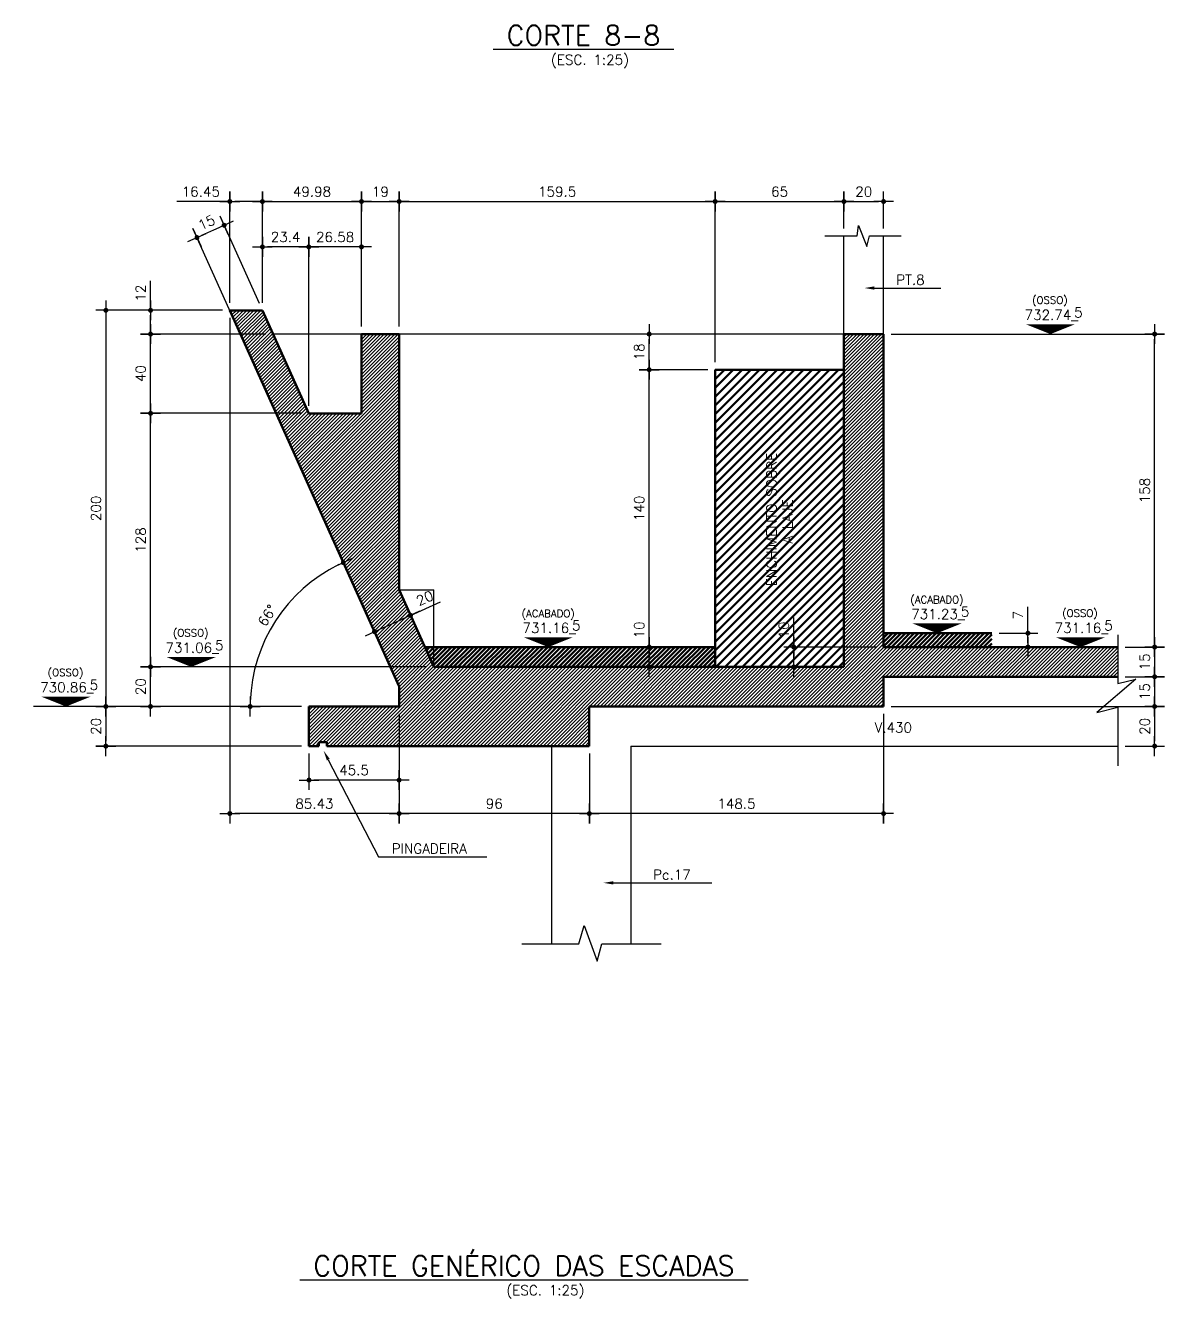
# Model space of a CAD drawing. Header units: inches. Extents: x 17515 to 34518, y -9122 to -4917.
# Drawn here: x 21365 to 22515, y -8051 to -6765 of the extents above; entities that cross this region are included whole.
import ezdxf
from ezdxf.enums import TextEntityAlignment as Align

# ---------------------------------------------------------------- set-up
doc = ezdxf.new("R2010")
doc.units = ezdxf.units.IN
doc.header["$LTSCALE"] = 50
doc.header["$MEASUREMENT"] = 0
for name, color, linetype in [('CORTES', 2, 'Continuous'), ('COTA', 6, 'Continuous'), ('NIVEL', 3, 'Continuous'), ('TEXTO', 3, 'Continuous')]:
    doc.layers.add(name, color=color, linetype=linetype)
doc.styles.add('ROMANS', font='romans.shx')
doc.dimstyles.new('COTA_25', dxfattribs={"dimscale": 5, "dimtxt": 2, "dimasz": 1, "dimexe": 2, "dimexo": 1.5, "dimgap": 1, "dimtad": 1, "dimlfac": 0.5, "dimzin": 12, "dimdsep": 46, "dimtxsty": 'ROMANS', "dimblk1": 'COTA', "dimblk2": 'COTA', "dimsah": 1, "dimcen": -4, "dimdle": 1.5, "dimclrd": 6, "dimclre": 6, "dimclrt": 3, "dimadec": 0, "dimazin": 0, "dimtfac": 1, "dimtofl": 0, "dimtmove": 0, "dimatfit": 3, "dimldrblk": 'COTA', "dimfxl": 1, "dimtolj": 1, "dimtzin": 12, "dimarcsym": 0})

# ---------------------------------------------------------------- blocks, each defined once
blk = doc.blocks.new('COTA')
at = {"layer": 'COTA'}
for p, q in [((2, 0), (-2, 0)), ((0, -2), (0, 2))]:
    blk.add_line(p, q, dxfattribs=at)
at = {"layer": 'COTA', "const_width": 0.5}
blk.add_lwpolyline([(-0.25, 0, 1), (0.25, 0, 1)], format="xyb", close=True, dxfattribs=at)
blk = doc.blocks.new('*D201')
at = {"layer": 'COTA', "color": 6, "lineweight": -2, "transparency": 16777216}
for p, q in [((21994.6, -7392.8), (21994.6, -7363.1)), ((21994.6, -7407.8), (21994.6, -7397.8)), ((22000.9, -7392.8), (22004.6, -7392.8)), ((22000.9, -7412.8), (22004.6, -7412.8))]:
    blk.add_line(p, q, dxfattribs=at)
at = {"layer": 'Defpoints', "color": 0, "transparency": 16777216}
for p in [(21993.4, -7392.8), (21994.6, -7392.8), (21993.4, -7412.8)]:
    blk.add_point(p, dxfattribs=at)
at = {"layer": 'COTA', "color": 6, "lineweight": -2, "transparency": 16777216, "xscale": 5, "yscale": 5, "zscale": 5}
for p, rotation in [((21994.6, -7392.8), 90), ((21994.6, -7412.8), 270)]:
    blk.add_blockref('COTA', p, dxfattribs=dict(at, rotation=rotation))
at = {"layer": 'COTA', "color": 3, "transparency": 16777216, "insert": (21984.6, -7375.5), "char_height": 10, "attachment_point": 5, "rotation": 90, "style": 'ROMANS'}
blk.add_mtext('\\A1;10', dxfattribs=at)
blk = doc.blocks.new('*D202')
at = {"layer": 'COTA', "color": 6, "lineweight": -2, "transparency": 16777216}
for p, q in [((22053.7, -7112.8), (21984.6, -7112.8)), ((21994.6, -7387.8), (21994.6, -7117.8)), ((22003.9, -7392.8), (21984.6, -7392.8))]:
    blk.add_line(p, q, dxfattribs=at)
at = {"layer": 'Defpoints', "color": 0, "transparency": 16777216}
for p in [(21994.6, -7112.8), (22061.2, -7112.8), (22011.4, -7392.8)]:
    blk.add_point(p, dxfattribs=at)
at = {"layer": 'COTA', "color": 6, "lineweight": -2, "transparency": 16777216, "xscale": 5, "yscale": 5, "zscale": 5}
for p, rotation in [((21994.6, -7112.8), 90), ((21994.6, -7392.8), 270)]:
    blk.add_blockref('COTA', p, dxfattribs=dict(at, rotation=rotation))
at = {"layer": 'COTA', "color": 3, "transparency": 16777216, "insert": (21984.6, -7252.8), "char_height": 10, "attachment_point": 5, "rotation": 90, "style": 'ROMANS'}
blk.add_mtext('\\A1;140', dxfattribs=at)
blk = doc.blocks.new('*D203')
at = {"layer": 'COTA', "color": 6, "lineweight": -2, "transparency": 16777216}
for p, q in [((22006.3, -7076.8), (21984.6, -7076.8)), ((21994.6, -7107.8), (21994.6, -7081.8)), ((22006.3, -7112.8), (21984.6, -7112.8))]:
    blk.add_line(p, q, dxfattribs=at)
at = {"layer": 'Defpoints', "color": 0, "transparency": 16777216}
for p in [(21994.6, -7076.8), (22013.8, -7076.8), (22013.8, -7112.8)]:
    blk.add_point(p, dxfattribs=at)
at = {"layer": 'COTA', "color": 6, "lineweight": -2, "transparency": 16777216, "xscale": 5, "yscale": 5, "zscale": 5}
for p, rotation in [((21994.6, -7076.8), 90), ((21994.6, -7112.8), 270)]:
    blk.add_blockref('COTA', p, dxfattribs=dict(at, rotation=rotation))
at = {"layer": 'COTA', "color": 3, "transparency": 16777216, "insert": (21984.6, -7094.8), "char_height": 10, "attachment_point": 5, "rotation": 90, "style": 'ROMANS'}
blk.add_mtext('\\A1;18', dxfattribs=at)
blk = doc.blocks.new('*D204')
at = {"layer": 'COTA', "color": 6, "lineweight": -2, "transparency": 16777216}
for p, q in [((21607.5, -7076.8), (21481.3, -7076.8)), ((21491.3, -7151.8), (21491.3, -7081.8)), ((21643.5, -7156.8), (21481.3, -7156.8))]:
    blk.add_line(p, q, dxfattribs=at)
at = {"layer": 'Defpoints', "color": 0, "transparency": 16777216}
for p in [(21491.3, -7076.8), (21615, -7076.8), (21651, -7156.8)]:
    blk.add_point(p, dxfattribs=at)
at = {"layer": 'COTA', "color": 6, "lineweight": -2, "transparency": 16777216, "xscale": 5, "yscale": 5, "zscale": 5}
for p, rotation in [((21491.3, -7076.8), 90), ((21491.3, -7156.8), 270)]:
    blk.add_blockref('COTA', p, dxfattribs=dict(at, rotation=rotation))
at = {"layer": 'COTA', "color": 3, "transparency": 16777216, "insert": (21481.3, -7116.8), "char_height": 10, "attachment_point": 5, "rotation": 90, "style": 'ROMANS'}
blk.add_mtext('\\A1;40', dxfattribs=at)
blk = doc.blocks.new('*D205')
at = {"layer": 'COTA', "color": 6, "lineweight": -2, "transparency": 16777216}
for p, q in [((21491.3, -7052.8), (21491.3, -7023.1)), ((21502.6, -7052.8), (21481.3, -7052.8)), ((21491.3, -7071.8), (21491.3, -7057.8)), ((21502.6, -7076.8), (21481.3, -7076.8))]:
    blk.add_line(p, q, dxfattribs=at)
at = {"layer": 'Defpoints', "color": 0, "transparency": 16777216}
for p in [(21491.3, -7052.8), (21510.1, -7052.8), (21510.1, -7076.8)]:
    blk.add_point(p, dxfattribs=at)
at = {"layer": 'COTA', "color": 6, "lineweight": -2, "transparency": 16777216, "xscale": 5, "yscale": 5, "zscale": 5}
for p, rotation in [((21491.3, -7052.8), 90), ((21491.3, -7076.8), 270)]:
    blk.add_blockref('COTA', p, dxfattribs=dict(at, rotation=rotation))
at = {"layer": 'COTA', "color": 3, "transparency": 16777216, "insert": (21481.3, -7035.5), "char_height": 10, "attachment_point": 5, "rotation": 90, "style": 'ROMANS'}
blk.add_mtext('\\A1;12', dxfattribs=at)
blk = doc.blocks.new('*D206')
at = {"layer": 'COTA', "color": 6, "lineweight": -2, "transparency": 16777216}
for p, q in [((21751.3, -7355.3), (21749.7, -7351.7)), ((21753.8, -7360.8), (21784.1, -7347.2)), ((21721.9, -7375.2), (21749.2, -7362.9)), ((21714.8, -7371.7), (21713.2, -7368.1))]:
    blk.add_line(p, q, dxfattribs=at)
at = {"layer": 'Defpoints', "color": 0, "transparency": 16777216}
for p in [(21753.8, -7360.8), (21754.4, -7362.2), (21717.9, -7378.6)]:
    blk.add_point(p, dxfattribs=at)
at = {"layer": 'COTA', "color": 6, "lineweight": -2, "transparency": 16777216, "xscale": 5, "yscale": 5, "zscale": 5}
for p, rotation in [((21753.8, -7360.8), 24.22780118985967), ((21717.3, -7377.2), 204.2278011898596)]:
    blk.add_blockref('COTA', p, dxfattribs=dict(at, rotation=rotation))
at = {"layer": 'COTA', "color": 3, "transparency": 16777216, "insert": (21768.1, -7343.4), "char_height": 10, "attachment_point": 5, "rotation": 24.2278, "style": 'ROMANS'}
blk.add_mtext('\\A1;20', dxfattribs=at)
blk = doc.blocks.new('*D207')
at = {"layer": 'COTA', "color": 6, "lineweight": -2, "transparency": 16777216}
for p, q in [((21571.3, -7045.3), (21571.3, -6933)), ((21604.2, -7045.3), (21604.2, -6933)), ((21571.3, -6943), (21517.7, -6943)), ((21599.2, -6943), (21576.3, -6943))]:
    blk.add_line(p, q, dxfattribs=at)
at = {"layer": 'Defpoints', "color": 0, "transparency": 16777216}
for p in [(21571.3, -6943), (21571.3, -7052.8), (21604.2, -7052.8)]:
    blk.add_point(p, dxfattribs=at)
at = {"layer": 'COTA', "color": 6, "lineweight": -2, "transparency": 16777216, "xscale": 5, "yscale": 5, "zscale": 5, "rotation": 180}
blk.add_blockref('COTA', (21571.3, -6943), dxfattribs=at)
at = {"layer": 'COTA', "color": 6, "lineweight": -2, "transparency": 16777216, "xscale": 5, "yscale": 5, "zscale": 5}
blk.add_blockref('COTA', (21604.2, -6943), dxfattribs=at)
at = {"layer": 'COTA', "color": 3, "transparency": 16777216, "insert": (21542, -6933), "char_height": 10, "attachment_point": 5, "style": 'ROMANS'}
blk.add_mtext('\\A1;16.45', dxfattribs=at)
blk = doc.blocks.new('*D208')
at = {"layer": 'COTA', "color": 6, "lineweight": -2, "transparency": 16777216}
for p, q in [((21604.2, -7045.3), (21604.2, -6933)), ((21704.2, -7069.3), (21704.2, -6933)), ((21609.2, -6943), (21699.2, -6943))]:
    blk.add_line(p, q, dxfattribs=at)
at = {"layer": 'Defpoints', "color": 0, "transparency": 16777216}
for p in [(21704.2, -6943), (21604.2, -7052.8), (21704.2, -7076.8)]:
    blk.add_point(p, dxfattribs=at)
at = {"layer": 'COTA', "color": 6, "lineweight": -2, "transparency": 16777216, "xscale": 5, "yscale": 5, "zscale": 5, "rotation": 180}
blk.add_blockref('COTA', (21604.2, -6943), dxfattribs=at)
at = {"layer": 'COTA', "color": 6, "lineweight": -2, "transparency": 16777216, "xscale": 5, "yscale": 5, "zscale": 5}
blk.add_blockref('COTA', (21704.2, -6943), dxfattribs=at)
at = {"layer": 'COTA', "color": 3, "transparency": 16777216, "insert": (21654.2, -6933), "char_height": 10, "attachment_point": 5, "style": 'ROMANS'}
blk.add_mtext('\\A1;49.98', dxfattribs=at)
blk = doc.blocks.new('*D209')
at = {"layer": 'COTA', "color": 6, "lineweight": -2, "transparency": 16777216}
for p, q in [((21704.2, -7069.3), (21704.2, -6933)), ((21742.2, -7069.3), (21742.2, -6933)), ((21709.2, -6943), (21737.2, -6943))]:
    blk.add_line(p, q, dxfattribs=at)
at = {"layer": 'Defpoints', "color": 0, "transparency": 16777216}
for p in [(21742.2, -6943), (21704.2, -7076.8), (21742.2, -7076.8)]:
    blk.add_point(p, dxfattribs=at)
at = {"layer": 'COTA', "color": 6, "lineweight": -2, "transparency": 16777216, "xscale": 5, "yscale": 5, "zscale": 5, "rotation": 180}
blk.add_blockref('COTA', (21704.2, -6943), dxfattribs=at)
at = {"layer": 'COTA', "color": 6, "lineweight": -2, "transparency": 16777216, "xscale": 5, "yscale": 5, "zscale": 5}
blk.add_blockref('COTA', (21742.2, -6943), dxfattribs=at)
at = {"layer": 'COTA', "color": 3, "transparency": 16777216, "insert": (21723.2, -6933), "char_height": 10, "attachment_point": 5, "style": 'ROMANS'}
blk.add_mtext('\\A1;19', dxfattribs=at)
blk = doc.blocks.new('*D210')
at = {"layer": 'COTA', "color": 6, "lineweight": -2, "transparency": 16777216}
for p, q in [((21742.2, -7069.3), (21742.2, -6933)), ((22061.2, -7105.3), (22061.2, -6933)), ((21747.2, -6943), (22056.2, -6943))]:
    blk.add_line(p, q, dxfattribs=at)
at = {"layer": 'Defpoints', "color": 0, "transparency": 16777216}
for p in [(22061.2, -6943), (21742.2, -7076.8), (22061.2, -7112.8)]:
    blk.add_point(p, dxfattribs=at)
at = {"layer": 'COTA', "color": 6, "lineweight": -2, "transparency": 16777216, "xscale": 5, "yscale": 5, "zscale": 5, "rotation": 180}
blk.add_blockref('COTA', (21742.2, -6943), dxfattribs=at)
at = {"layer": 'COTA', "color": 6, "lineweight": -2, "transparency": 16777216, "xscale": 5, "yscale": 5, "zscale": 5}
blk.add_blockref('COTA', (22061.2, -6943), dxfattribs=at)
at = {"layer": 'COTA', "color": 3, "transparency": 16777216, "insert": (21901.7, -6933), "char_height": 10, "attachment_point": 5, "style": 'ROMANS'}
blk.add_mtext('\\A1;159.5', dxfattribs=at)
blk = doc.blocks.new('*D211')
at = {"layer": 'COTA', "color": 6, "lineweight": -2, "transparency": 16777216}
for p, q in [((21601.1, -7046), (21561.5, -6957.9)), ((21573.8, -7058.3), (21534.1, -6970.2)), ((21561, -6969.1), (21542.8, -6977.3))]:
    blk.add_line(p, q, dxfattribs=at)
at = {"layer": 'Defpoints', "color": 0, "transparency": 16777216}
for p in [(21538.2, -6979.4), (21604.2, -7052.8), (21576.9, -7065.2)]:
    blk.add_point(p, dxfattribs=at)
at = {"layer": 'COTA', "color": 6, "lineweight": -2, "transparency": 16777216, "xscale": 5, "yscale": 5, "zscale": 5}
for p, rotation in [((21538.2, -6979.4), 204.2278027037951), ((21565.6, -6967), 24.22780270379516)]:
    blk.add_blockref('COTA', p, dxfattribs=dict(at, rotation=rotation))
at = {"layer": 'COTA', "color": 3, "transparency": 16777216, "insert": (21547.8, -6964.1), "char_height": 10, "attachment_point": 5, "rotation": 24.2278, "style": 'ROMANS'}
blk.add_mtext('\\A1;15', dxfattribs=at)
blk = doc.blocks.new('*D212')
at = {"layer": 'COTA', "color": 6, "lineweight": -2, "transparency": 16777216}
for p, q in [((21651, -7149.3), (21651, -6978.8)), ((21704.2, -7001.7), (21704.2, -6978.8)), ((21699.2, -6988.8), (21656, -6988.8))]:
    blk.add_line(p, q, dxfattribs=at)
at = {"layer": 'Defpoints', "color": 0, "transparency": 16777216}
for p in [(21651, -6988.8), (21704.2, -7009.2), (21651, -7156.8)]:
    blk.add_point(p, dxfattribs=at)
at = {"layer": 'COTA', "color": 6, "lineweight": -2, "transparency": 16777216, "xscale": 5, "yscale": 5, "zscale": 5, "rotation": 180}
blk.add_blockref('COTA', (21651, -6988.8), dxfattribs=at)
at = {"layer": 'COTA', "color": 6, "lineweight": -2, "transparency": 16777216, "xscale": 5, "yscale": 5, "zscale": 5}
blk.add_blockref('COTA', (21704.2, -6988.8), dxfattribs=at)
at = {"layer": 'COTA', "color": 3, "transparency": 16777216, "insert": (21677.6, -6978.8), "char_height": 10, "attachment_point": 5, "style": 'ROMANS'}
blk.add_mtext('\\A1;26.58', dxfattribs=at)
blk = doc.blocks.new('*D213')
at = {"layer": 'COTA', "color": 6, "lineweight": -2, "transparency": 16777216}
for p, q in [((21604.2, -6991.9), (21604.2, -6978.8)), ((21651, -6991.9), (21651, -6978.8)), ((21646, -6988.8), (21609.2, -6988.8))]:
    blk.add_line(p, q, dxfattribs=at)
at = {"layer": 'Defpoints', "color": 0, "transparency": 16777216}
for p in [(21604.2, -6988.8), (21604.2, -6999.4), (21651, -6999.4)]:
    blk.add_point(p, dxfattribs=at)
at = {"layer": 'COTA', "color": 6, "lineweight": -2, "transparency": 16777216, "xscale": 5, "yscale": 5, "zscale": 5, "rotation": 180}
blk.add_blockref('COTA', (21604.2, -6988.8), dxfattribs=at)
at = {"layer": 'COTA', "color": 6, "lineweight": -2, "transparency": 16777216, "xscale": 5, "yscale": 5, "zscale": 5}
blk.add_blockref('COTA', (21651, -6988.8), dxfattribs=at)
at = {"layer": 'COTA', "color": 3, "transparency": 16777216, "insert": (21627.6, -6978.8), "char_height": 10, "attachment_point": 5, "style": 'ROMANS'}
blk.add_mtext('\\A1;23.4', dxfattribs=at)
blk = doc.blocks.new('*D214')
at = {"layer": 'COTA', "color": 6, "lineweight": -2, "transparency": 16777216}
for p, q in [((22061.2, -7105.3), (22061.2, -6933)), ((22191.2, -6970.3), (22191.2, -6933)), ((22066.2, -6943), (22186.2, -6943))]:
    blk.add_line(p, q, dxfattribs=at)
at = {"layer": 'Defpoints', "color": 0, "transparency": 16777216}
for p in [(22191.2, -6943), (22191.2, -6977.8), (22061.2, -7112.8)]:
    blk.add_point(p, dxfattribs=at)
at = {"layer": 'COTA', "color": 6, "lineweight": -2, "transparency": 16777216, "xscale": 5, "yscale": 5, "zscale": 5, "rotation": 180}
blk.add_blockref('COTA', (22061.2, -6943), dxfattribs=at)
at = {"layer": 'COTA', "color": 6, "lineweight": -2, "transparency": 16777216, "xscale": 5, "yscale": 5, "zscale": 5}
blk.add_blockref('COTA', (22191.2, -6943), dxfattribs=at)
at = {"layer": 'COTA', "color": 3, "transparency": 16777216, "insert": (22126.2, -6933), "char_height": 10, "attachment_point": 5, "style": 'ROMANS'}
blk.add_mtext('\\A1;65', dxfattribs=at)
blk = doc.blocks.new('*D215')
at = {"layer": 'COTA', "color": 6, "lineweight": -2, "transparency": 16777216}
for p, q in [((22191.2, -6970.3), (22191.2, -6933)), ((22231.2, -6970.3), (22231.2, -6933)), ((22196.2, -6943), (22226.2, -6943))]:
    blk.add_line(p, q, dxfattribs=at)
at = {"layer": 'Defpoints', "color": 0, "transparency": 16777216}
for p in [(22231.2, -6943), (22191.2, -6977.8), (22231.2, -6977.8)]:
    blk.add_point(p, dxfattribs=at)
at = {"layer": 'COTA', "color": 6, "lineweight": -2, "transparency": 16777216, "xscale": 5, "yscale": 5, "zscale": 5, "rotation": 180}
blk.add_blockref('COTA', (22191.2, -6943), dxfattribs=at)
at = {"layer": 'COTA', "color": 6, "lineweight": -2, "transparency": 16777216, "xscale": 5, "yscale": 5, "zscale": 5}
blk.add_blockref('COTA', (22231.2, -6943), dxfattribs=at)
at = {"layer": 'COTA', "color": 3, "transparency": 16777216, "insert": (22211.2, -6933), "char_height": 10, "attachment_point": 5, "style": 'ROMANS'}
blk.add_mtext('\\A1;20', dxfattribs=at)
blk = doc.blocks.new('*D216')
at = {"layer": 'COTA', "color": 6, "lineweight": -2, "transparency": 16777216}
for p, q in [((21563.8, -7052.8), (21436.2, -7052.8)), ((21446.2, -7057.8), (21446.2, -7447.8)), ((21643.7, -7452.8), (21436.2, -7452.8))]:
    blk.add_line(p, q, dxfattribs=at)
at = {"layer": 'Defpoints', "color": 0, "transparency": 16777216}
for p in [(21571.3, -7052.8), (21446.2, -7452.8), (21651.2, -7452.8)]:
    blk.add_point(p, dxfattribs=at)
at = {"layer": 'COTA', "color": 6, "lineweight": -2, "transparency": 16777216, "xscale": 5, "yscale": 5, "zscale": 5}
for p, rotation in [((21446.2, -7052.8), 90), ((21446.2, -7452.8), 270)]:
    blk.add_blockref('COTA', p, dxfattribs=dict(at, rotation=rotation))
at = {"layer": 'COTA', "color": 3, "transparency": 16777216, "insert": (21436.2, -7252.8), "char_height": 10, "attachment_point": 5, "rotation": 90, "style": 'ROMANS'}
blk.add_mtext('\\A1;200', dxfattribs=at)
blk = doc.blocks.new('*D217')
at = {"layer": 'COTA', "color": 6, "lineweight": -2, "transparency": 16777216}
for p, q in [((21643.7, -7452.8), (21436.2, -7452.8)), ((21446.2, -7457.8), (21446.2, -7487.8)), ((21643.7, -7492.8), (21436.2, -7492.8))]:
    blk.add_line(p, q, dxfattribs=at)
at = {"layer": 'Defpoints', "color": 0, "transparency": 16777216}
for p in [(21651.2, -7452.8), (21446.2, -7492.8), (21651.2, -7492.8)]:
    blk.add_point(p, dxfattribs=at)
at = {"layer": 'COTA', "color": 6, "lineweight": -2, "transparency": 16777216, "xscale": 5, "yscale": 5, "zscale": 5}
for p, rotation in [((21446.2, -7452.8), 90), ((21446.2, -7492.8), 270)]:
    blk.add_blockref('COTA', p, dxfattribs=dict(at, rotation=rotation))
at = {"layer": 'COTA', "color": 3, "transparency": 16777216, "insert": (21436.2, -7472.8), "char_height": 10, "attachment_point": 5, "rotation": 90, "style": 'ROMANS'}
blk.add_mtext('\\A1;20', dxfattribs=at)
blk = doc.blocks.new('*D218')
at = {"layer": 'COTA', "color": 6, "lineweight": -2, "transparency": 16777216}
for p, q in [((21636, -7156.8), (21481.3, -7156.8)), ((21491.3, -7407.8), (21491.3, -7161.8)), ((21769.7, -7412.8), (21481.3, -7412.8))]:
    blk.add_line(p, q, dxfattribs=at)
at = {"layer": 'Defpoints', "color": 0, "transparency": 16777216}
for p in [(21491.3, -7156.8), (21643.5, -7156.8), (21777.2, -7412.8)]:
    blk.add_point(p, dxfattribs=at)
at = {"layer": 'COTA', "color": 6, "lineweight": -2, "transparency": 16777216, "xscale": 5, "yscale": 5, "zscale": 5}
for p, rotation in [((21491.3, -7156.8), 90), ((21491.3, -7412.8), 270)]:
    blk.add_blockref('COTA', p, dxfattribs=dict(at, rotation=rotation))
at = {"layer": 'COTA', "color": 3, "transparency": 16777216, "insert": (21481.3, -7284.8), "char_height": 10, "attachment_point": 5, "rotation": 90, "style": 'ROMANS'}
blk.add_mtext('\\A1;128', dxfattribs=at)
blk = doc.blocks.new('*D219')
at = {"layer": 'COTA', "color": 6, "lineweight": -2, "transparency": 16777216}
for p, q in [((21504.4, -7412.8), (21481.3, -7412.8)), ((21491.3, -7447.8), (21491.3, -7417.8)), ((21504.4, -7452.8), (21481.3, -7452.8))]:
    blk.add_line(p, q, dxfattribs=at)
at = {"layer": 'Defpoints', "color": 0, "transparency": 16777216}
for p in [(21491.3, -7412.8), (21511.9, -7412.8), (21511.9, -7452.8)]:
    blk.add_point(p, dxfattribs=at)
at = {"layer": 'COTA', "color": 6, "lineweight": -2, "transparency": 16777216, "xscale": 5, "yscale": 5, "zscale": 5}
for p, rotation in [((21491.3, -7412.8), 90), ((21491.3, -7452.8), 270)]:
    blk.add_blockref('COTA', p, dxfattribs=dict(at, rotation=rotation))
at = {"layer": 'COTA', "color": 3, "transparency": 16777216, "insert": (21481.3, -7432.8), "char_height": 10, "attachment_point": 5, "rotation": 90, "style": 'ROMANS'}
blk.add_mtext('\\A1;20', dxfattribs=at)
blk = doc.blocks.new('*D220')
at = {"layer": 'COTA', "color": 6, "lineweight": -2, "transparency": 16777216}
for p, q in [((22140.5, -7392.8), (22140.5, -7363.1)), ((22223.7, -7392.8), (22130.5, -7392.8)), ((22140.5, -7407.8), (22140.5, -7397.8)), ((22146.8, -7412.8), (22150.5, -7412.8))]:
    blk.add_line(p, q, dxfattribs=at)
at = {"layer": 'Defpoints', "color": 0, "transparency": 16777216}
for p in [(22140.5, -7392.8), (22231.2, -7392.8), (22139.3, -7412.8)]:
    blk.add_point(p, dxfattribs=at)
at = {"layer": 'COTA', "color": 6, "lineweight": -2, "transparency": 16777216, "xscale": 5, "yscale": 5, "zscale": 5}
for p, rotation in [((22140.5, -7392.8), 90), ((22140.5, -7412.8), 270)]:
    blk.add_blockref('COTA', p, dxfattribs=dict(at, rotation=rotation))
at = {"layer": 'COTA', "color": 3, "transparency": 16777216, "insert": (22130.5, -7375.5), "char_height": 10, "attachment_point": 5, "rotation": 90, "style": 'ROMANS'}
blk.add_mtext('\\A1;10', dxfattribs=at)
blk = doc.blocks.new('*D221')
at = {"layer": 'COTA', "color": 6, "lineweight": -2, "transparency": 16777216}
for p, q in [((22238.7, -7076.8), (22514.8, -7076.8)), ((22504.8, -7387.8), (22504.8, -7081.8)), ((22475.2, -7392.8), (22514.8, -7392.8))]:
    blk.add_line(p, q, dxfattribs=at)
at = {"layer": 'Defpoints', "color": 0, "transparency": 16777216}
for p in [(22231.2, -7076.8), (22504.8, -7076.8), (22467.7, -7392.8)]:
    blk.add_point(p, dxfattribs=at)
at = {"layer": 'COTA', "color": 6, "lineweight": -2, "transparency": 16777216, "xscale": 5, "yscale": 5, "zscale": 5}
for p, rotation in [((22504.8, -7076.8), 90), ((22504.8, -7392.8), 270)]:
    blk.add_blockref('COTA', p, dxfattribs=dict(at, rotation=rotation))
at = {"layer": 'COTA', "color": 3, "transparency": 16777216, "insert": (22494.8, -7234.8), "char_height": 10, "attachment_point": 5, "rotation": 90, "style": 'ROMANS'}
blk.add_mtext('\\A1;158', dxfattribs=at)
blk = doc.blocks.new('*D222')
at = {"layer": 'COTA', "color": 6, "lineweight": -2, "transparency": 16777216}
for p, q in [((22376.9, -7373.8), (22376.9, -7352.2)), ((22347.9, -7378.8), (22386.9, -7378.8)), ((22367.4, -7392.8), (22386.9, -7392.8)), ((22376.9, -7397.8), (22376.9, -7402.8))]:
    blk.add_line(p, q, dxfattribs=at)
at = {"layer": 'Defpoints', "color": 0, "transparency": 16777216}
for p in [(22340.4, -7378.8), (22376.9, -7378.8), (22359.9, -7392.8)]:
    blk.add_point(p, dxfattribs=at)
at = {"layer": 'COTA', "color": 6, "lineweight": -2, "transparency": 16777216, "xscale": 5, "yscale": 5, "zscale": 5}
for p, rotation in [((22376.9, -7378.8), 270), ((22376.9, -7392.8), 90)]:
    blk.add_blockref('COTA', p, dxfattribs=dict(at, rotation=rotation))
at = {"layer": 'COTA', "color": 3, "transparency": 16777216, "insert": (22366.9, -7360.5), "char_height": 10, "attachment_point": 5, "rotation": 90, "style": 'ROMANS'}
blk.add_mtext('\\A1;7', dxfattribs=at)
blk = doc.blocks.new('*D223')
at = {"layer": 'COTA', "color": 6, "lineweight": -2, "transparency": 16777216}
for p, q in [((22475.2, -7392.8), (22514.8, -7392.8)), ((22504.8, -7397.8), (22504.8, -7417.8)), ((22475.2, -7422.8), (22514.8, -7422.8))]:
    blk.add_line(p, q, dxfattribs=at)
at = {"layer": 'Defpoints', "color": 0, "transparency": 16777216}
for p in [(22467.7, -7392.8), (22467.7, -7422.8), (22504.8, -7422.8)]:
    blk.add_point(p, dxfattribs=at)
at = {"layer": 'COTA', "color": 6, "lineweight": -2, "transparency": 16777216, "xscale": 5, "yscale": 5, "zscale": 5}
for p, rotation in [((22504.8, -7392.8), 90), ((22504.8, -7422.8), 270)]:
    blk.add_blockref('COTA', p, dxfattribs=dict(at, rotation=rotation))
at = {"layer": 'COTA', "color": 3, "transparency": 16777216, "insert": (22494.8, -7407.8), "char_height": 10, "attachment_point": 5, "rotation": 90, "style": 'ROMANS'}
blk.add_mtext('\\A1;15', dxfattribs=at)
blk = doc.blocks.new('*D224')
at = {"layer": 'COTA', "color": 6, "lineweight": -2, "transparency": 16777216}
for p, q in [((22475.2, -7422.8), (22514.8, -7422.8)), ((22504.8, -7427.8), (22504.8, -7447.8)), ((22238.7, -7452.8), (22514.8, -7452.8))]:
    blk.add_line(p, q, dxfattribs=at)
at = {"layer": 'Defpoints', "color": 0, "transparency": 16777216}
for p in [(22467.7, -7422.8), (22231.2, -7452.8), (22504.8, -7452.8)]:
    blk.add_point(p, dxfattribs=at)
at = {"layer": 'COTA', "color": 6, "lineweight": -2, "transparency": 16777216, "xscale": 5, "yscale": 5, "zscale": 5}
for p, rotation in [((22504.8, -7422.8), 90), ((22504.8, -7452.8), 270)]:
    blk.add_blockref('COTA', p, dxfattribs=dict(at, rotation=rotation))
at = {"layer": 'COTA', "color": 3, "transparency": 16777216, "insert": (22494.8, -7437.8), "char_height": 10, "attachment_point": 5, "rotation": 90, "style": 'ROMANS'}
blk.add_mtext('\\A1;15', dxfattribs=at)
blk = doc.blocks.new('*D225')
at = {"layer": 'COTA', "color": 6, "lineweight": -2, "transparency": 16777216}
for p, q in [((22246.2, -7452.8), (22514.8, -7452.8)), ((22504.8, -7457.8), (22504.8, -7487.8)), ((22475.2, -7492.8), (22514.8, -7492.8))]:
    blk.add_line(p, q, dxfattribs=at)
at = {"layer": 'Defpoints', "color": 0, "transparency": 16777216}
for p in [(22238.7, -7452.8), (22467.7, -7492.8), (22504.8, -7492.8)]:
    blk.add_point(p, dxfattribs=at)
at = {"layer": 'COTA', "color": 6, "lineweight": -2, "transparency": 16777216, "xscale": 5, "yscale": 5, "zscale": 5}
for p, rotation in [((22504.8, -7452.8), 90), ((22504.8, -7492.8), 270)]:
    blk.add_blockref('COTA', p, dxfattribs=dict(at, rotation=rotation))
at = {"layer": 'COTA', "color": 3, "transparency": 16777216, "insert": (22494.8, -7472.8), "char_height": 10, "attachment_point": 5, "rotation": 90, "style": 'ROMANS'}
blk.add_mtext('\\A1;20', dxfattribs=at)
blk = doc.blocks.new('*D226')
at = {"layer": 'COTA', "color": 6, "lineweight": -2, "transparency": 16777216}
for p, q in [((22231.2, -7460.3), (22231.2, -7570.9)), ((21934.2, -7500.3), (21934.2, -7570.9)), ((22226.2, -7560.9), (21939.2, -7560.9))]:
    blk.add_line(p, q, dxfattribs=at)
at = {"layer": 'Defpoints', "color": 0, "transparency": 16777216}
for p in [(22231.2, -7452.8), (21934.2, -7492.8), (21934.2, -7560.9)]:
    blk.add_point(p, dxfattribs=at)
at = {"layer": 'COTA', "color": 6, "lineweight": -2, "transparency": 16777216, "xscale": 5, "yscale": 5, "zscale": 5, "rotation": 180}
blk.add_blockref('COTA', (21934.2, -7560.9), dxfattribs=at)
at = {"layer": 'COTA', "color": 6, "lineweight": -2, "transparency": 16777216, "xscale": 5, "yscale": 5, "zscale": 5}
blk.add_blockref('COTA', (22231.2, -7560.9), dxfattribs=at)
at = {"layer": 'COTA', "color": 3, "transparency": 16777216, "insert": (22082.7, -7550.9), "char_height": 10, "attachment_point": 5, "style": 'ROMANS'}
blk.add_mtext('\\A1;148.5', dxfattribs=at)
blk = doc.blocks.new('*D227')
at = {"layer": 'COTA', "color": 6, "lineweight": -2, "transparency": 16777216}
for p, q in [((21742.2, -7460.3), (21742.2, -7570.9)), ((21934.2, -7500.3), (21934.2, -7570.9)), ((21929.2, -7560.9), (21747.2, -7560.9))]:
    blk.add_line(p, q, dxfattribs=at)
at = {"layer": 'Defpoints', "color": 0, "transparency": 16777216}
for p in [(21742.2, -7452.8), (21934.2, -7492.8), (21742.2, -7560.9)]:
    blk.add_point(p, dxfattribs=at)
at = {"layer": 'COTA', "color": 6, "lineweight": -2, "transparency": 16777216, "xscale": 5, "yscale": 5, "zscale": 5, "rotation": 180}
blk.add_blockref('COTA', (21742.2, -7560.9), dxfattribs=at)
at = {"layer": 'COTA', "color": 6, "lineweight": -2, "transparency": 16777216, "xscale": 5, "yscale": 5, "zscale": 5}
blk.add_blockref('COTA', (21934.2, -7560.9), dxfattribs=at)
at = {"layer": 'COTA', "color": 3, "transparency": 16777216, "insert": (21838.2, -7550.9), "char_height": 10, "attachment_point": 5, "style": 'ROMANS'}
blk.add_mtext('\\A1;96', dxfattribs=at)
blk = doc.blocks.new('*D228')
at = {"layer": 'COTA', "color": 6, "lineweight": -2, "transparency": 16777216}
for p, q in [((21571.3, -7060.3), (21571.3, -7570.9)), ((21742.2, -7460.3), (21742.2, -7570.9)), ((21737.2, -7560.9), (21576.3, -7560.9))]:
    blk.add_line(p, q, dxfattribs=at)
at = {"layer": 'Defpoints', "color": 0, "transparency": 16777216}
for p in [(21571.3, -7052.8), (21742.2, -7452.8), (21571.3, -7560.9)]:
    blk.add_point(p, dxfattribs=at)
at = {"layer": 'COTA', "color": 6, "lineweight": -2, "transparency": 16777216, "xscale": 5, "yscale": 5, "zscale": 5, "rotation": 180}
blk.add_blockref('COTA', (21571.3, -7560.9), dxfattribs=at)
at = {"layer": 'COTA', "color": 6, "lineweight": -2, "transparency": 16777216, "xscale": 5, "yscale": 5, "zscale": 5}
blk.add_blockref('COTA', (21742.2, -7560.9), dxfattribs=at)
at = {"layer": 'COTA', "color": 3, "transparency": 16777216, "insert": (21656.7, -7550.9), "char_height": 10, "attachment_point": 5, "style": 'ROMANS'}
blk.add_mtext('\\A1;85.43', dxfattribs=at)
blk = doc.blocks.new('*D229')
at = {"layer": 'COTA', "color": 6, "lineweight": -2, "transparency": 16777216}
for p, q in [((21651.2, -7500.3), (21651.2, -7537.1)), ((21737.2, -7527.1), (21656.2, -7527.1)), ((21742.2, -7528.9), (21742.2, -7537.1))]:
    blk.add_line(p, q, dxfattribs=at)
at = {"layer": 'Defpoints', "color": 0, "transparency": 16777216}
for p in [(21651.2, -7492.8), (21651.2, -7527.1), (21742.2, -7521.4)]:
    blk.add_point(p, dxfattribs=at)
at = {"layer": 'COTA', "color": 6, "lineweight": -2, "transparency": 16777216, "xscale": 5, "yscale": 5, "zscale": 5, "rotation": 180}
blk.add_blockref('COTA', (21651.2, -7527.1), dxfattribs=at)
at = {"layer": 'COTA', "color": 6, "lineweight": -2, "transparency": 16777216, "xscale": 5, "yscale": 5, "zscale": 5}
blk.add_blockref('COTA', (21742.2, -7527.1), dxfattribs=at)
at = {"layer": 'COTA', "color": 3, "transparency": 16777216, "insert": (21696.7, -7517.1), "char_height": 10, "attachment_point": 5, "style": 'ROMANS'}
blk.add_mtext('\\A1;45.5', dxfattribs=at)
blk = doc.blocks.new('*D231')
at = {"layer": 'COTA', "color": 6, "lineweight": -2, "transparency": 16777216}
blk.add_arc((21751.3, -7452.8), 159.4, 116.0252, 178.2026, dxfattribs=at)
at = {"layer": 'Defpoints', "color": 0, "transparency": 16777216}
for p in [(21571.3, -7052.8), (21636.4, -7342.4), (21297.6, -7452.8), (21743.8, -7452.8), (21751.3, -7452.8)]:
    blk.add_point(p, dxfattribs=at)
at = {"layer": 'COTA', "color": 6, "lineweight": -2, "transparency": 16777216, "xscale": 5, "yscale": 5, "zscale": 5}
for p, rotation in [((21685.9, -7307.5), 25.12651574091678), ((21591.9, -7452.8), 269.10128696288)]:
    blk.add_blockref('COTA', p, dxfattribs=dict(at, rotation=rotation))
at = {"layer": 'COTA', "color": 3, "transparency": 16777216, "insert": (21609.1, -7360.9), "char_height": 10, "attachment_point": 5, "rotation": 57.1139, "style": 'ROMANS'}
blk.add_mtext('\\A1;66°', dxfattribs=at)

msp = doc.modelspace()

# ---------------------------------------------------------------- hatches: boundary and pattern name
at = {"layer": 'CORTES'}
h = msp.add_hatch(dxfattribs=at)
h.set_pattern_fill('ANSI31', color=252, scale=20)
h.paths.add_polyline_path([(22231.18, -7422.843), (22467.672, -7422.843), (22467.672, -7392.843), (22231.18, -7392.843), (22231.18, -7076.843), (22191.18, -7076.843), (22191.18, -7412.843), (21777.18, -7412.843), (21742.18, -7335.065), (21742.18, -7076.843), (21704.18, -7076.843), (21704.18, -7156.843), (21651.014, -7156.843), (21604.214, -7052.843), (21571.316, -7052.843), (21742.18, -7432.539), (21742.18, -7452.843), (21651.179, -7452.843), (21651.179, -7492.843), (21661.179, -7492.843), (21661.179, -7488.843), (21669.179, -7488.843), (21669.179, -7492.843), (21934.18, -7492.843), (21934.18, -7452.843), (22231.18, -7452.843)])
at = {"layer": 'CORTES', "linetype": 'Continuous', "lineweight": 50}
h = msp.add_hatch(dxfattribs=at)
h.set_pattern_fill('ANSI31', color=40, scale=50)
h.set_pattern_definition([(45, (-40.279, -1354.945), (-4.4194174, 4.4194174), [])])
h.paths.add_polyline_path([(22061.18, -7412.843), (22191.18, -7412.843), (22191.18, -7112.843), (22061.18, -7112.843)])
h = msp.add_hatch(dxfattribs=at)
h.set_pattern_fill('ANSI31', color=253, scale=25)
h.paths.add_polyline_path([(22340.381, -7378.843), (22231.18, -7378.843), (22231.18, -7392.843), (22340.381, -7392.843)])
h = msp.add_hatch(dxfattribs=at)
h.set_pattern_fill('ANSI31', color=253, scale=25)
h.set_pattern_definition([(45, (-40.2792, -1354.945), (-2.2097087, 2.2097087), [])])
h.paths.add_polyline_path([(21768.18, -7392.843), (21777.18, -7412.843), (22061.18, -7412.843), (22061.18, -7392.843)])

# ---------------------------------------------------------------- linework, layer by layer
for p in [(21742.18, -7335.065), (21777.18, -7412.843)]:
    msp.add_line(p, (21777.18, -7335.065))
at = {"layer": 'CORTES', "color": 8}
for p, q in [((22171.927, -6977.754), (22204.49, -6977.754)), ((22204.49, -6977.754), (22206.055, -6967.222)), ((22206.055, -6967.222), (22214.186, -6988.248)), ((22214.186, -6988.248), (22216.86, -6977.754)), ((22216.86, -6977.754), (22249.088, -6977.754)), ((22467.672, -7380.315), (22467.672, -7429.611)), ((22485.901, -7425.311), (22446.403, -7458.808)), ((22467.672, -7429.611), (22485.901, -7425.311)), ((22446.403, -7458.808), (22467.672, -7453.495)), ((22467.672, -7453.495), (22467.672, -7512.843)), ((21923.691, -7692.516), (21929.082, -7673.756)), ((21929.082, -7673.756), (21942.186, -7710.009)), ((21866.069, -7692.516), (21923.691, -7692.516)), ((21942.186, -7710.009), (21946.76, -7692.516)), ((21946.76, -7692.516), (22006.674, -7692.516))]:
    msp.add_line(p, q, dxfattribs=at)
at = {"layer": 'CORTES'}
for p, q in [((22191.18, -7076.843), (22191.18, -6977.754)), ((22231.18, -7076.843), (22231.18, -6977.754)), ((21704.18, -7076.843), (21615.014, -7076.843)), ((22191.18, -7076.843), (21742.18, -7076.843)), ((21896.106, -7492.843), (21896.106, -7692.516)), ((21976.106, -7492.843), (21976.106, -7692.516)), ((21976.106, -7492.843), (22467.672, -7492.843))]:
    msp.add_line(p, q, dxfattribs=at)
at = {"layer": 'CORTES', "color": 1, "linetype": 'Continuous', "lineweight": 50}
for p, q in [((21604.214, -7052.843), (21571.316, -7052.843)), ((21571.316, -7052.843), (21742.18, -7432.539)), ((21604.214, -7052.843), (21651.014, -7156.843)), ((21704.18, -7076.843), (21742.18, -7076.843)), ((21704.18, -7076.843), (21704.18, -7156.843)), ((21742.18, -7076.843), (21742.18, -7335.065)), ((22231.18, -7076.843), (22191.18, -7076.843)), ((22191.18, -7076.843), (22191.18, -7412.843)), ((22231.18, -7076.843), (22231.18, -7392.843)), ((21704.18, -7156.843), (21651.014, -7156.843)), ((21742.18, -7335.065), (21777.18, -7412.843)), ((22467.672, -7392.843), (22231.18, -7392.843)), ((22191.18, -7412.843), (21777.18, -7412.843)), ((22467.672, -7422.843), (22231.18, -7422.843)), ((22231.18, -7422.843), (22231.18, -7452.843)), ((21742.18, -7432.539), (21742.18, -7452.843)), ((21651.179, -7452.843), (21651.179, -7492.843)), ((21742.18, -7452.843), (21651.179, -7452.843)), ((22231.18, -7452.843), (21934.18, -7452.843)), ((21934.18, -7452.843), (21934.18, -7492.843)), ((21934.18, -7452.843), (21934.18, -7492.843)), ((21661.179, -7492.843), (21651.179, -7492.843)), ((21661.179, -7488.843), (21661.179, -7492.843)), ((21669.179, -7488.843), (21661.179, -7488.843)), ((21669.179, -7488.843), (21669.179, -7492.843)), ((21934.18, -7492.843), (21669.179, -7492.843))]:
    msp.add_line(p, q, dxfattribs=at)
at = {"layer": 'CORTES', "color": 40, "linetype": 'Continuous', "lineweight": 50}
for p, q in [((22061.18, -7112.843), (22061.18, -7412.843)), ((22191.18, -7112.843), (22061.18, -7112.843))]:
    msp.add_line(p, q, dxfattribs=at)
at = {"layer": 'CORTES', "color": 253, "linetype": 'Continuous', "lineweight": 50}
for p, q in [((22340.381, -7378.843), (22231.18, -7378.843)), ((22061.18, -7392.843), (21768.18, -7392.843))]:
    msp.add_line(p, q, dxfattribs=at)
at = {"layer": 'COTA'}
msp.add_line((21436.247, -7452.843), (21372.981, -7452.843), dxfattribs=at)
at = {"layer": 'NIVEL', "color": 1}
for points in [[(22399.655, -7076.843, 0, 50, 0), (22399.655, -7066.843, 50, 50, 0)], [(22285.203, -7378.843, 0, 50, 0), (22285.203, -7368.843, 50, 50, 0)], [(21892.789, -7392.843, 0, 50, 0), (21892.789, -7382.843, 50, 50, 0)], [(22429.984, -7392.843, 0, 50, 0), (22429.984, -7382.843, 50, 50, 0)], [(21532.388, -7412.843, 0, 50, 0), (21532.388, -7402.843, 50, 50, 0)], [(21405.952, -7452.843, 0, 50, 0), (21405.952, -7442.843, 50, 50, 0)]]:
    msp.add_lwpolyline(points, format="xyseb", dxfattribs=at)
at = {"layer": 'TEXTO', "color": 8}
for p, q in [((22221.936, -7030.334), (22288.941, -7030.334)), ((21670.705, -7506.537), (21721.358, -7604.586)), ((21721.358, -7604.586), (21830.815, -7604.586)), ((21958.383, -7630.867), (22057.786, -7630.867))]:
    msp.add_line(p, q, dxfattribs=at)
for points in [[(22221.936, -7032.001), (22221.936, -7028.667), (22211.936, -7030.334)], [(21669.224, -7507.302), (21672.186, -7505.772), (21666.115, -7497.652)], [(21958.383, -7632.533), (21958.383, -7629.2), (21948.383, -7630.867)]]:
    msp.add_solid(points, dxfattribs=at)

# ---------------------------------------------------------------- texts
at = {"layer": 'NIVEL', "color": 4, "style": 'ROMANS'}
for s, p in [('(OSSO)', (22399.107, -7046.278)), ('(ACABADO)', (22285.099, -7348.686)), ('(ACABADO)', (21892.685, -7362.686)), ('(OSSO)', (22429.436, -7362.278)), ('(OSSO)', (21531.84, -7382.278)), ('(OSSO)', (21405.404, -7422.278))]:
    msp.add_text(s, height=7.5, dxfattribs=at).set_placement(p, align=Align.CENTER)
at = {"layer": 'NIVEL', "color": 3, "style": 'ROMANS'}
for s, p in [('732.74_', (22400.543, -7062.49)), ('5', (22427.881, -7060.027)), ('731.23_', (22286.091, -7364.49)), ('5', (22313.428, -7362.027)), ('731.16_', (21893.677, -7378.49)), ('5', (21921.014, -7376.027)), ('731.16_', (22430.871, -7378.49)), ('5', (22458.209, -7376.027)), ('731.06_', (21533.276, -7398.49)), ('5', (21560.613, -7396.027)), ('730.86_', (21406.84, -7438.49)), ('5', (21434.177, -7436.027))]:
    msp.add_text(s, height=10, dxfattribs=at).set_placement(p, align=Align.CENTER)
at = {"layer": 'TEXTO', "color": 1, "style": 'ROMANS'}
for s, p in [('%%U CORTE 8-8 ', (21837.046, -6785.238)), ('%%U CORTE GENÉRICO DAS ESCADAS ', (21641.891, -8027.507))]:
    msp.add_text(s, height=20, dxfattribs=at).set_placement(p)
at = {"layer": 'TEXTO', "color": 3, "style": 'ROMANS'}
for p in [(21895.424, -6804.92), (21850.425, -8047.189)]:
    msp.add_text('(ESC. 1:25)', height=10, dxfattribs=at).set_placement(p)
at = {"layer": 'TEXTO', "style": 'ROMANS'}
for s, p in [('PT.8', (22243.971, -7027.007)), ('V.430', (22222.152, -7479.116)), ('PINGADEIRA', (21734.696, -7601.259)), ('Pc.17', (21998.493, -7627.539))]:
    msp.add_text(s, height=10, dxfattribs=at).set_placement(p)
at = {"layer": 'TEXTO', "color": 3, "style": 'ROMANS'}
for s, p in [('ENCHIMENTO SOBRE', (22123.184, -7331.402)), ('A LAJE', (22139.213, -7288.262))]:
    msp.add_text(s, height=10, rotation=90, dxfattribs=at).set_placement(p)

# ---------------------------------------------------------------- dimensions: what is measured, and where the dimension line sits
at = {"layer": 'COTA'}
for base, p1, p2, picture, middle in [((21571.316, -6942.974), (21604.214, -7052.843), (21571.316, -7052.843), '*D207', (21542.03, -6932.974)), ((21704.18, -6942.974), (21604.214, -7052.843), (21704.18, -7076.843), '*D208', (21654.197, -6932.974)), ((21742.18, -6942.974), (21704.18, -7076.843), (21742.18, -7076.843), '*D209', (21723.18, -6932.974)), ((22061.18, -6942.974), (21742.18, -7076.843), (22061.18, -7112.843), '*D210', (21901.68, -6932.974)), ((22191.18, -6942.974), (22061.18, -7112.843), (22191.18, -6977.754), '*D214', (22126.18, -6932.974)), ((22231.18, -6942.974), (22191.18, -6977.754), (22231.18, -6977.754), '*D215', (22211.18, -6932.974)), ((21604.214, -6988.82), (21651.014, -6999.372), (21604.214, -6999.372), '*D213', (21627.614, -6978.82)), ((21651.014, -6988.82), (21704.18, -7009.22), (21651.014, -7156.843), '*D212', (21677.597, -6978.82)), ((21571.316, -7560.928), (21742.18, -7452.843), (21571.316, -7052.843), '*D228', (21656.748, -7550.928)), ((21742.18, -7560.928), (21934.18, -7492.843), (21742.18, -7452.843), '*D227', (21838.18, -7550.928)), ((21934.18, -7560.928), (22231.18, -7452.843), (21934.18, -7492.843), '*D226', (22082.68, -7550.928)), ((21651.179, -7527.107), (21742.18, -7521.421), (21651.179, -7492.843), '*D229', (21696.68, -7517.107))]:
    dim = msp.add_linear_dim(base=base, p1=p1, p2=p2, dimstyle='COTA_25', dxfattribs=at)
    dim.commit()
    dim.dimension.update_dxf_attribs({"geometry": picture, "text_midpoint": middle})
dim = msp.add_aligned_dim(p1=(21604.214, -7052.843), p2=(21576.856, -7065.154), distance=-94.08, dimstyle='COTA_25', dxfattribs=at)
dim.commit()
dim.dimension.update_dxf_attribs({"geometry": '*D211', "text_midpoint": (21547.824, -6964.086)})
for base, p1, p2, picture, middle in [((21491.327, -7052.843), (21510.135, -7076.843), (21510.135, -7052.843), '*D205', (21481.327, -7035.462)), ((21446.247, -7452.843), (21571.316, -7052.843), (21651.179, -7452.843), '*D216', (21436.247, -7252.843)), ((21491.327, -7076.843), (21651.014, -7156.843), (21615.014, -7076.843), '*D204', (21481.327, -7116.843)), ((21994.554, -7076.843), (22013.787, -7112.843), (22013.787, -7076.843), '*D203', (21984.554, -7094.843)), ((22504.798, -7076.843), (22467.672, -7392.843), (22231.18, -7076.843), '*D221', (22494.798, -7234.843)), ((21994.554, -7112.843), (22011.383, -7392.843), (22061.18, -7112.843), '*D202', (21984.554, -7252.843)), ((21491.327, -7156.843), (21777.18, -7412.843), (21643.514, -7156.843), '*D218', (21481.327, -7284.843)), ((21994.554, -7392.843), (21993.352, -7412.843), (21993.352, -7392.843), '*D201', (21984.554, -7375.462)), ((22140.501, -7392.843), (22139.312, -7412.843), (22231.18, -7392.843), '*D220', (22130.501, -7375.462)), ((22376.916, -7378.843), (22359.923, -7392.843), (22340.381, -7378.843), '*D222', (22366.916, -7360.51)), ((22504.798, -7422.843), (22467.672, -7392.843), (22467.672, -7422.843), '*D223', (22494.798, -7407.843)), ((21491.327, -7412.843), (21511.947, -7452.843), (21511.947, -7412.843), '*D219', (21481.327, -7432.843)), ((22504.798, -7452.843), (22467.672, -7422.843), (22231.18, -7452.843), '*D224', (22494.798, -7437.843)), ((21446.247, -7492.843), (21651.179, -7452.843), (21651.179, -7492.843), '*D217', (21436.247, -7472.843)), ((22504.798, -7492.843), (22238.68, -7452.843), (22467.672, -7492.843), '*D225', (22494.798, -7472.843))]:
    dim = msp.add_linear_dim(base=base, p1=p1, p2=p2, angle=90, dimstyle='COTA_25', dxfattribs=at)
    dim.commit()
    dim.dimension.update_dxf_attribs({"geometry": picture, "text_midpoint": middle})
dim = msp.add_angular_dim_2l(base=(21636.368, -7342.426), line1=((21743.817, -7452.843), (21297.605, -7452.843)), line2=((21571.316, -7052.843), (21751.317, -7452.843)), dimstyle='COTA_25', dxfattribs=at)
dim.commit()
dim.dimension.update_dxf_attribs({"geometry": '*D231', "text_midpoint": (21609.072, -7360.87)})
dim = msp.add_linear_dim(base=(21753.771, -7360.823), p1=(21717.894, -7378.57), p2=(21754.37, -7362.155), angle=24.227801, dimstyle='COTA_25', dxfattribs=at)
dim.commit()
dim.dimension.update_dxf_attribs({"geometry": '*D206', "text_midpoint": (21772.178, -7352.539), "dimtype": 161})

doc.saveas('drawing.dxf')
